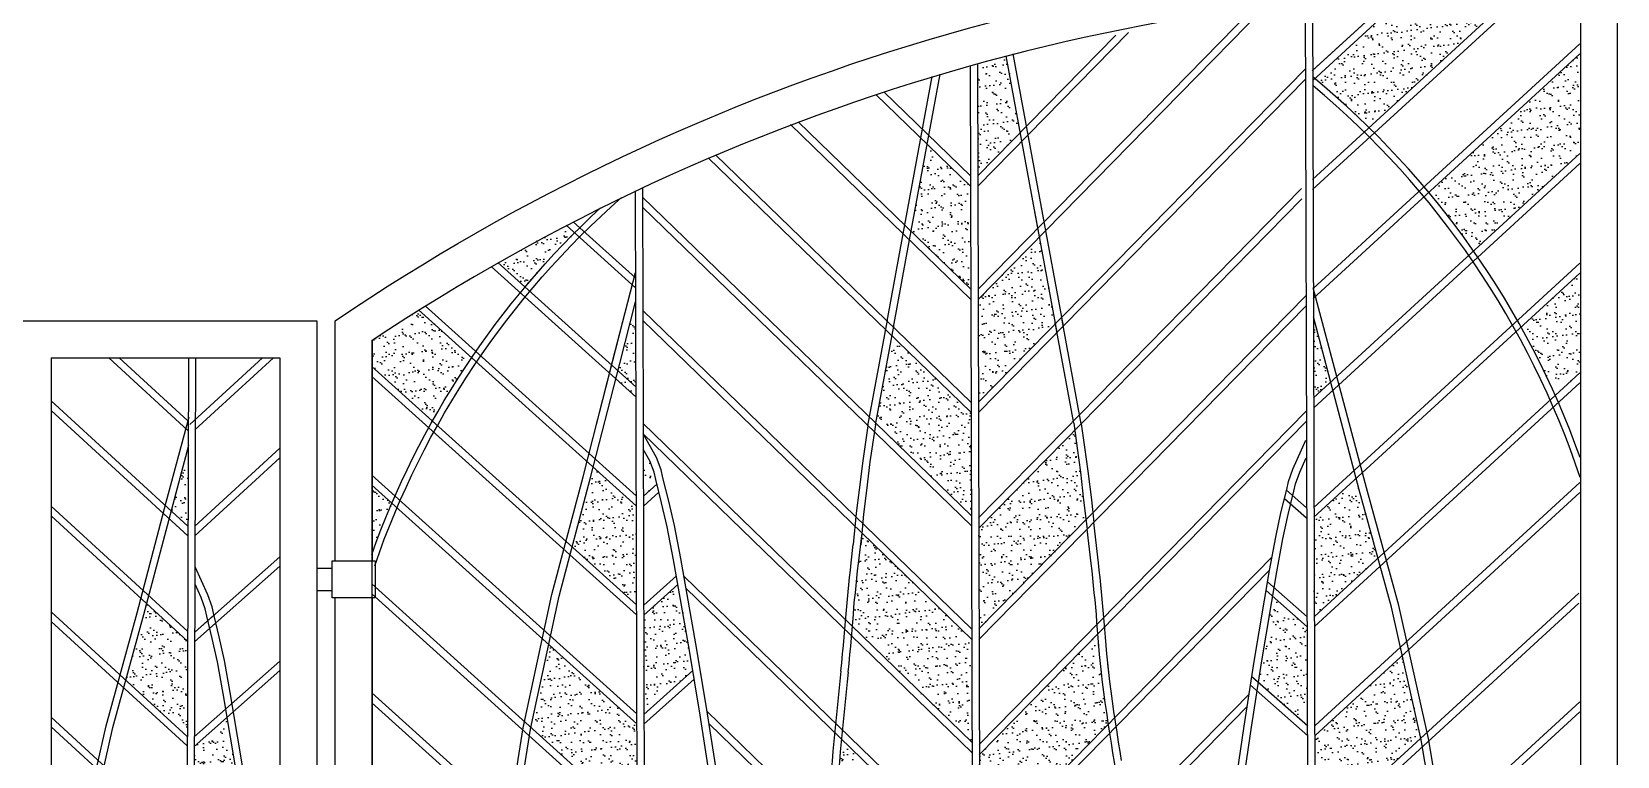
# Model space of a CAD drawing. Extents: x -6708 to 51378, y -17661 to 34250.
# Drawn here: x 27448 to 29595, y -10112 to -9131 of the extents above; entities that cross this region are included whole.
import ezdxf

# ---------------------------------------------------------------- set-up
doc = ezdxf.new("R2010")
doc.units = 0
doc.header["$LTSCALE"] = 5
doc.header["$MEASUREMENT"] = 0
for name, color, linetype in [('0-BCA', 33, 'CONTINUOUS'), ('0-TEXT', 7, 'CONTINUOUS'), ('4', 1, 'CONTINUOUS')]:
    doc.layers.add(name, color=color, linetype=linetype)
pattern_1 = [(37.5, (0, -7085.172), (-0.6299336, 19.268238), [0, -15.2, 0, -17, 0, -16.25]), (7.5, (0, -7085.172), (17.697767, 28.22146), [0, -8.2, 0, -13.7, 0, -5.25]), (327.5, (-12.3, -7085.172), (31.141419, 0.056591), [0, -5, 0, -18, 0, -23.5]), (317.5, (-12.3, -7085.172), (30.061266, 8.776756), [0, -2.5, 0, -11.8, 0, -13.5])]

msp = doc.modelspace()

# ---------------------------------------------------------------- hatches: boundary and pattern name
at = {"layer": '0-TEXT'}
h = msp.add_hatch(dxfattribs=at)
h.set_pattern_fill('AR-SAND', color=11, scale=10, style=0)
h.set_pattern_definition(pattern_1)
h.paths.add_polyline_path([(29313.6, -9076.7, -0.013348), (29465.4, -9071.6), (29259, -9260.9, 0.021033), (29185.2, -9194.4)])
h = msp.add_hatch(dxfattribs=at)
h.set_pattern_fill('AR-SAND', color=11, scale=10, style=0)
h.set_pattern_definition(pattern_1)
h.paths.add_polyline_path([(28728.7, -9174, -0.003531), (28767.5, -9163.6), (28786.6, -9267.5), (28729.1, -9326.1)])
h = msp.add_hatch(dxfattribs=at)
h.set_pattern_fill('AR-SAND', color=11, scale=10, style=0)
h.set_pattern_definition(pattern_1)
h.paths.add_polyline_path([(29400.6, -9428, 0.021152), (29340, -9348.7), (29544.7, -9160.9), (29544.7, -9295.8)])
h = msp.add_hatch(dxfattribs=at)
h.set_pattern_fill('AR-SAND', color=11, scale=10, style=0)
h.set_pattern_definition(pattern_1)
h.paths.add_polyline_path([(28638.8, -9401.3), (28719.5, -9479.6), (28719.2, -9340), (28660.5, -9283.1)])
h = msp.add_hatch(dxfattribs=at)
h.set_pattern_fill('AR-SAND', color=11, scale=10, style=0)
h.set_pattern_definition(pattern_1)
h.paths.add_polyline_path([(28115.7, -9476.7), (28078.9, -9443.5, -0.009265), (28171.5, -9393.1), (28182.8, -9403.3, 0.021067)])
h = msp.add_hatch(dxfattribs=at)
h.set_pattern_fill('AR-SAND', color=11, scale=10, style=0)
h.set_pattern_definition(pattern_1)
h.paths.add_polyline_path([(28729.5, -9493.7), (28729.8, -9632.8), (28834.2, -9526.4), (28812.6, -9408.9)])
h = msp.add_hatch(dxfattribs=at)
h.set_pattern_fill('AR-SAND', color=11, scale=10, style=0)
h.set_pattern_definition(pattern_1)
h.paths.add_polyline_path([(29465, -9531), (29544.7, -9457.9), (29544.7, -9592.8), (29511.2, -9623.6, 0.021915)])
h = msp.add_hatch(dxfattribs=at)
h.set_pattern_fill('AR-SAND', color=11, scale=10, style=0)
h.set_pattern_definition(pattern_1)
h.paths.add_polyline_path([(28043.4, -9572.4, 0.021411), (27990.3, -9658.3), (27908.2, -9584.4), (27908.2, -9548.7, -0.00664), (27971.6, -9507.7)])
h = msp.add_hatch(dxfattribs=at)
h.set_pattern_fill('AR-SAND', color=11, scale=10, style=0)
h.set_pattern_definition(pattern_1)
h.paths.add_polyline_path([(28265.8, -9622.4), (28238.6, -9601), (28260.6, -9515.1), (28265.5, -9518.9)])
h = msp.add_hatch(dxfattribs=at)
h.set_pattern_fill('AR-SAND', color=11, scale=10, style=0)
h.set_pattern_definition(pattern_1)
h.paths.add_polyline_path([(29207.1, -9605.4), (29183.9, -9626.7), (29183.6, -9517.1), (29204.5, -9595.6)])
h = msp.add_hatch(dxfattribs=at)
h.set_pattern_fill('AR-SAND', color=11, scale=10, style=0)
h.set_pattern_definition(pattern_1)
h.paths.add_polyline_path([(28591, -9661.1), (28612.8, -9542.9), (28720, -9646.8), (28720.3, -9786.4)])
h = msp.add_hatch(dxfattribs=at)
h.set_pattern_fill('AR-SAND', color=11, scale=10, style=0)
h.set_pattern_definition(pattern_1)
h.paths.add_polyline_path([(28860.7, -9670.5), (28864.4, -9690.6), (28865.4, -9697.4), (28866.3, -9704.7), (28867.1, -9712.4), (28867.8, -9720), (28868.4, -9727.3), (28868.9, -9733.9), (28869.3, -9739.5), (28869.6, -9743.9), (28869.9, -9747.4), (28870.2, -9750.4), (28870.4, -9753.1), (28870.8, -9755.8), (28871.2, -9759), (28871.7, -9762.8), (28872.3, -9767.8), (28873.1, -9774.1), (28874.1, -9781.6), (28875.2, -9790.2), (28875.4, -9792.1), (28730.6, -9939.8), (28730.3, -9803.5)])
h = msp.add_hatch(dxfattribs=at)
h.set_pattern_fill('AR-SAND', color=11, scale=10, style=0)
h.set_pattern_definition(pattern_1)
h.paths.add_polyline_path([(27659.3, -9695.1), (27659, -9800.5), (27636.7, -9780.1), (27639.2, -9770.6)])
h = msp.add_hatch(dxfattribs=at)
h.set_pattern_fill('AR-SAND', color=11, scale=10, style=0)
h.set_pattern_definition(pattern_1)
h.paths.add_polyline_path([(28276.1, -9760.1), (28294.4, -9743.6), (28292.8, -9737.5), (28290.5, -9727.3), (28284.7, -9712), (28275.9, -9696.2)])
h = msp.add_hatch(dxfattribs=at)
h.set_pattern_fill('AR-SAND', color=11, scale=10, style=0)
h.set_pattern_definition(pattern_1)
h.paths.add_polyline_path([(28266.6, -9907.2), (28266.2, -9773), (28208.1, -9720.7), (28204.1, -9736.3), (28179.6, -9828.9)])
h = msp.add_hatch(dxfattribs=at)
h.set_pattern_fill('AR-SAND', color=11, scale=10, style=0)
h.set_pattern_definition(pattern_1)
h.paths.add_polyline_path([(27935.4, -9769.6), (27908.2, -9745.1), (27908.2, -9838.9, -0.015758)])
h = msp.add_hatch(dxfattribs=at)
h.set_pattern_fill('AR-SAND', color=11, scale=10, style=0)
h.set_pattern_definition(pattern_1)
h.paths.add_polyline_path([(29184.8, -9922.9), (29271.1, -9843.7), (29245.8, -9751.3), (29241.7, -9735.8), (29184.4, -9788.3)])
h = msp.add_hatch(dxfattribs=at)
h.set_pattern_fill('AR-SAND', color=11, scale=10, style=0)
h.set_pattern_definition(pattern_1)
h.paths.add_polyline_path([(28721.1, -10093.2), (28720.7, -9953.6), (28572.2, -9809.7), (28567.4, -9851.3), (28566.3, -9861.3), (28565.2, -9871.2), (28564.2, -9880.9), (28563.2, -9890.7), (28562.2, -9900.4), (28561.3, -9910.3), (28560.5, -9920.3), (28559.6, -9930.5), (28559.1, -9936.3)])
h = msp.add_hatch(dxfattribs=at)
h.set_pattern_fill('AR-SAND', color=11, scale=10, style=0)
h.set_pattern_definition(pattern_1)
h.paths.add_polyline_path([(28276.9, -10055.5), (28343.1, -9995.9), (28338.7, -9969.2), (28322.8, -9879.5), (28276.5, -9921.2)])
h = msp.add_hatch(dxfattribs=at)
h.set_pattern_fill('AR-SAND', color=11, scale=10, style=0)
h.set_pattern_definition(pattern_1)
h.paths.add_polyline_path([(29113.4, -9985.5), (29109.2, -10012.2), (29175.3, -10070.6), (29174.9, -9936.8), (29128.4, -9895.6)])
h = msp.add_hatch(dxfattribs=at)
h.set_pattern_fill('AR-SAND', color=11, scale=10, style=0)
h.set_pattern_definition(pattern_1)
h.paths.add_polyline_path([(27658.5, -9956), (27603.4, -9905.5), (27599.4, -9920.4), (27575.1, -10009.3), (27658.2, -10085.4)])
h = msp.add_hatch(dxfattribs=at)
h.set_pattern_fill('AR-SAND', color=11, scale=10, style=0)
h.set_pattern_definition(pattern_1)
h.paths.add_polyline_path([(28267.4, -10202.5), (28267, -10068.3), (28147.9, -9961), (28123.7, -10073.1)])
h = msp.add_hatch(dxfattribs=at)
h.set_pattern_fill('AR-SAND', color=11, scale=10, style=0)
h.set_pattern_definition(pattern_1)
h.paths.add_polyline_path([(28906, -10068.5), (28905.8, -10067.1), (28903.7, -10053.1), (28901.7, -10039.2), (28899.8, -10025.4), (28898.1, -10012), (28895.3, -9986.6), (28894.1, -9974.6), (28893.1, -9963), (28892.1, -9951.9), (28891.7, -9946.6), (28731, -10110.5), (28731.4, -10246.6)])
h = msp.add_hatch(dxfattribs=at)
h.set_pattern_fill('AR-SAND', color=11, scale=10, style=0)
h.set_pattern_definition(pattern_1)
h.paths.add_polyline_path([(29329.2, -10087.4), (29304.1, -9975.6), (29185.2, -10084.5), (29185.6, -10219.1)])
h = msp.add_hatch(dxfattribs=at)
h.set_pattern_fill('AR-SAND', color=11, scale=10, style=0)
h.set_pattern_definition(pattern_1)
h.paths.add_polyline_path([(27726.8, -10145.7), (27712.4, -10059.2), (27667.7, -10098.8), (27667.3, -10227.5), (27730.8, -10171.3)])
h = msp.add_hatch(dxfattribs=at)
h.set_pattern_fill('AR-SAND', color=11, scale=10, style=0)
h.set_pattern_definition(pattern_1)
h.paths.add_polyline_path([(28721.9, -10400), (28721.5, -10260.4), (28544.4, -10088.8, 0.005592), (28533.9, -10217.9)])

# ---------------------------------------------------------------- linework, layer by layer
at = {"layer": '0-BCA', "color": 3}
for p, q in [((29595.2, -9022.6), (29595.2, -11522.6)), ((29545.2, -9072.6), (29545.2, -11472.6)), ((29545.2, -9072.6), (29545.2, -11472.6)), ((29545.2, -9072.6), (29545.2, -11472.6)), ((27424, -9522.6), (27783.7, -9522.6)), ((27783.7, -9522.6), (27833.7, -9522.6)), ((27783.7, -9522.6), (27833.7, -9522.6)), ((27833.7, -9522.6), (27833.7, -11522.6)), ((27833.7, -9522.6), (27833.7, -11522.6)), ((27858.7, -9847.6), (27858.7, -9522.6)), ((27908.2, -9548.7), (27908.2, -9897.1)), ((27908.7, -9549.2), (27908.7, -9847.6)), ((27908.7, -9549.2), (27908.7, -9847.6)), ((27908.7, -9549.2), (27908.7, -9847.6)), ((27474, -9572.6), (27783.7, -9572.6)), ((27474, -9572.6, 0), (27474, -11472.6, 0)), ((27783.7, -9572.6), (27783.7, -11472.6)), ((27783.7, -9572.6), (27783.7, -11472.6)), ((27858.7, -10597.3), (27858.7, -9897.6)), ((27858.7, -10597.3), (27858.7, -9897.6)), ((27908.2, -9897.1), (27908.2, -10596.8)), ((27908.7, -9897.6), (27908.7, -10597.3)), ((27908.7, -9897.6), (27908.7, -10597.3)), ((27908.7, -9897.6), (27908.7, -10597.3))]:
    msp.add_line(p, q, dxfattribs=at)
at = {"layer": '0-BCA', "color": 1}
for p, q in [((27833.7, -9857.6), (27854.7, -9857.6)), ((27833.7, -9857.6), (27854.7, -9857.6)), ((27833.7, -9887.6), (27854.7, -9887.6)), ((27833.7, -9887.6), (27854.7, -9887.6))]:
    msp.add_line(p, q, dxfattribs=at)
at = {"layer": '0-BCA', "color": 3}
msp.add_lwpolyline([(27858.7, -9847.6), (27858.7, -9522.6, -0.155566), (29545.2, -9022.6, -0.155566)], format="xyb", dxfattribs=at)
at = {"layer": '0-BCA', "color": 1}
msp.add_lwpolyline([(27854.7, -9897.6), (27854.7, -9847.6), (27912.7, -9847.6), (27912.7, -9897.6)], close=True, dxfattribs=at)
msp.add_lwpolyline([(27854.7, -9897.6), (27854.7, -9847.6), (27912.7, -9847.6), (27912.7, -9897.6)], close=True, dxfattribs=at)
at = {"layer": '0-BCA', "color": 3}
msp.add_arc((29486, -11917.4), 2845.3, 88.8079, 123.6666, dxfattribs=at)
msp.add_arc((29486, -11917.4), 2845.3, 88.8079, 123.6666, dxfattribs=at)
at = {"layer": '0-TEXT', "color": 1}
msp.add_line((27833.7, -9857.6), (27833.7, -9887.6), dxfattribs=at)
msp.add_line((27833.7, -9857.6), (27833.7, -9887.6), dxfattribs=at)
at = {"layer": '4'}
for p, q in [((29297.7, -9077.7), (29181.8, -9184.1)), ((29465.4, -9071.6), (29182.2, -9331.3)), ((29480.3, -9071.5), (29182.3, -9344.8)), ((29313.6, -9076.7), (29182.7, -9196.8)), ((29297.7, -9077.7), (29182.7, -9183.2)), ((28729.4, -9479.6), (29100.7, -9101)), ((28729.5, -9493.7), (29116.7, -9098.8)), ((29172.5, -9088.8), (29177.6, -10895.3)), ((29182.4, -9087.7), (29187.5, -10890.1)), ((28729.1, -9340.3), (28933.2, -9132.1)), ((28729.1, -9326.1), (28915.9, -9135.6)), ((29544.7, -9147.4), (29183.5, -9478.6)), ((29544.7, -9160.9), (29183.5, -9492.2)), ((28718.8, -9176.8), (28723.5, -11056.2)), ((28728.7, -9174), (28733.4, -11056.2)), ((28729.8, -9632.8), (29172.7, -9181.2)), ((28719.2, -9326.1), (28601.6, -9212.3)), ((28730.2, -9646.7), (29172.8, -9195.3)), ((28719.2, -9340), (28591, -9215.8)), ((28719.5, -9479.6), (28485.7, -9253)), ((28719.6, -9493.4), (28475.4, -9256.8)), ((28719.9, -9633), (28373.9, -9297.7)), ((29544.7, -9295.8), (29183.9, -9626.7)), ((28720, -9646.8), (28364, -9301.9)), ((29544.7, -9309.4), (29184, -9640.2)), ((28274.9, -9341.9), (28279.3, -10897.5)), ((28265, -9346.6), (28269.4, -10892.2)), ((28720.3, -9786.4), (28274.9, -9354.8)), ((28730.2, -9789.4), (29167.6, -9343.4)), ((28730.3, -9803.5), (29167.9, -9357.2)), ((28720.3, -9800.2), (28274.9, -9368.7)), ((28171.5, -9393.1), (28265.3, -9477.7)), ((28181, -9388.2), (28265.3, -9464.2)), ((28069.7, -9448.8), (28265.8, -9625.3)), ((28078.9, -9443.5), (28265.7, -9611.8)), ((29544.7, -9444.3), (29184, -9775.1)), ((28203.4, -9698.3), (28265.3, -9457.1)), ((29544.7, -9457.9), (29184.1, -9788.6)), ((28730.6, -9939.8), (29173.6, -9488)), ((27971.6, -9507.7), (28266.2, -9773)), ((27980.4, -9502.2), (28266.2, -9759.5)), ((28720.7, -9939.8), (28275.3, -9508.3)), ((28730.6, -9953.9), (29173.7, -9502.1)), ((28720.7, -9953.6), (28275.4, -9522.1)), ((27552, -9572.6), (27659, -9670.8)), ((27566.2, -9572.6), (27659.1, -9657.8)), ((27659.8, -9572.6), (27654.3, -11472.6)), ((27760.1, -9572.6), (27661.9, -9662.7)), ((27669.3, -9572.6), (27663.9, -11472.6)), ((27774.9, -9572.6), (27668.6, -9670.1)), ((27908.2, -9584.4), (28266.6, -9907.2)), ((27908.2, -9597.8), (28266.6, -9920.7)), ((29544.7, -9592.8), (29184.9, -9922.8)), ((29544.7, -9606.4), (29185, -9936.3)), ((27474, -9630.9), (27659, -9800.5)), ((27474, -9644), (27658.9, -9813.6)), ((28721.1, -10093.2), (28275.8, -9661.7)), ((28731, -10096.3), (29174.1, -9644.5)), ((28731, -10110.5), (29174.1, -9658.6)), ((28721.1, -10107), (28275.8, -9675.6)), ((27783.7, -9694.9), (27668.5, -9800.5)), ((27783.7, -9708), (27668.5, -9813.6)), ((27908.2, -9731.7), (28267, -10054.8)), ((27908.2, -9745.1), (28267, -10068.3)), ((28294.4, -9743.6), (28276.1, -9760.1)), ((28294.4, -9743.6), (28276.1, -9760.1)), ((29544.7, -9741.3), (29185.8, -10070.5)), ((28297.1, -9754.6), (28276.1, -9773.6)), ((28297.1, -9754.6), (28276.1, -9773.6)), ((29144.5, -9763), (29174.2, -9789.3)), ((29144.5, -9763), (29174.2, -9789.3)), ((29147.1, -9752), (29174.1, -9775.9)), ((29147.1, -9752), (29174.1, -9775.9)), ((29544.7, -9754.9), (29185.9, -10084)), ((27474, -9773.7), (27658.9, -9943.3)), ((27474, -9786.8), (27658.8, -9956.3)), ((27783.7, -9842.1), (27668.4, -9944)), ((27783.7, -9854.9), (27668.4, -9956.9)), ((28731.4, -10246.6), (29127.4, -9842.7)), ((27908.2, -9878.9), (28267.4, -10202.5)), ((28320.8, -9867.9), (28276.5, -9907.8)), ((28721.5, -10246.6), (28331, -9868.3)), ((28731.4, -10260.7), (29124.2, -9860.2)), ((29121.5, -9876.2), (29175, -9923.5)), ((27908.2, -9892.4), (28267.5, -10216)), ((28322.8, -9879.5), (28276.5, -9921.2)), ((28721.5, -10260.4), (28333.9, -9884.9)), ((29119.6, -9887.8), (29175.1, -9936.9)), ((29543, -9891.4), (29185.6, -10219.1)), ((27474, -9916.6), (27658, -10085.3)), ((27694.4, -9921.1), (27668.4, -9944)), ((29543.1, -9904.8), (29185.7, -10232.6)), ((27474, -9929.6), (27658, -10098.3)), ((27696.9, -9931.6), (27668.4, -9956.9)), ((27783.7, -9983.3), (27667.6, -10086)), ((27783.7, -9996.2), (27667.5, -10098.9)), ((28343.1, -9995.9), (28276.9, -10055.5)), ((28345, -10007.6), (28276.9, -10068.9)), ((29100.3, -10004.3), (29175.9, -10071.2)), ((27908.2, -10026.2), (28267.8, -10350.2)), ((28731.8, -10400), (29096.6, -10027.9)), ((29098.5, -10016.1), (29176, -10084.6)), ((27908.2, -10039.7), (28267.9, -10363.7)), ((28731.8, -10414.1), (29094, -10044.8)), ((29544.3, -10038.6), (29186, -10367.2)), ((27474, -10059.4), (27657.2, -10227.4)), ((27474, -10072.4), (27657.1, -10240.4)), ((28721.9, -10400), (28362.4, -10051.7)), ((28721.9, -10413.8), (28365.1, -10068.2)), ((29544.5, -10052.1), (29186.1, -10380.7))]:
    msp.add_line(p, q, dxfattribs=at)
for points in [[(28809.9, -9394.2), (28767.5, -9163.6)], [(28818.4, -9385.6), (28777.1, -9161.1)], [(28628.1, -9404.8), (28667.3, -9191.7)], [(28636.6, -9413), (28677.9, -9188.5)], [(28836.4, -9538.3), (28806.3, -9374.6)], [(28844.9, -9529.7), (28814.8, -9366.3)], [(28606.4, -9522.9), (28628.1, -9404.8)], [(28614.9, -9531.2), (28636.6, -9413)], [(28086.1, -10435.2), (28086.5, -10373.7), (28088.7, -10266), (28098.9, -10165.2), (28113.3, -10073.9), (28152.2, -9893.3), (28194.4, -9733.8), (28234.3, -9577.7), (28265.3, -9457.1)], [(29370.1, -10449.2), (29369.2, -10387.6), (29366, -10280), (29354.9, -10179.3), (29339.6, -10088.2), (29299.1, -9907.9), (29255.5, -9748.7), (29214.2, -9593.1), (29183.5, -9477.8)], [(28096.1, -10435.3), (28096.5, -10373.8), (28098.7, -10266.6), (28108.8, -10166.5), (28123.2, -10075.7), (28162, -9895.6), (28204.1, -9736.3), (28244, -9580.2), (28265.4, -9496.9)], [(28580.3, -9664.8), (28606.6, -9521.5)], [(28590.6, -9663.5), (28615.2, -9529.8)], [(28859, -9661.3), (28834.8, -9529.8)], [(28869.2, -9661.8), (28843.4, -9521.5)], [(29360.1, -10449.4), (29359.2, -10387.9), (29356, -10280.7), (29345, -10180.7), (29329.8, -10090.1), (29289.4, -9910.3), (29245.8, -9751.3), (29204.5, -9595.6), (29183.6, -9517.1)], [(27479.9, -10591.7), (27480.8, -10532.5), (27483.9, -10428.9), (27494.6, -10332), (27509.2, -10244.4), (27548.2, -10071), (27590.2, -9917.9), (27629.9, -9768.2), (27660.7, -9652.4)], [(28590.6, -9663.5), (28583, -9713.5), (28578.4, -9752.5), (28574.3, -9784.2), (28570.4, -9826.5)], [(28859, -9661.3), (28863.8, -9694.9), (28868.3, -9727.4), (28872.4, -9765.2), (28877.2, -9804.5)], [(28869.2, -9661.8), (28873.7, -9693.5), (28878.2, -9726.1), (28883, -9764.7), (28886.1, -9795.4)], [(28362.9, -10054.9), (28348.5, -9967.6), (28326.8, -9844.6), (28318, -9799.6), (28310.5, -9766.7), (28302.6, -9735.1), (28300, -9724.3), (28293.8, -9707.8), (28275.8, -9675.6)], [(28580.3, -9664.8), (28573.1, -9712.2), (28568.5, -9751.3), (28564.4, -9783.1), (28560.4, -9825.6)], [(29089.9, -10071.4), (29103.5, -9983.9), (29124.1, -9860.8), (29132.5, -9815.7), (29139.7, -9782.7), (29147.4, -9751.1), (29149.8, -9740.3), (29155.9, -9723.6), (29173.5, -9684)], [(27489.5, -10591.8), (27490.4, -10532.7), (27493.5, -10429.6), (27504.1, -10333.4), (27518.7, -10246.2), (27557.5, -10073.3), (27599.4, -9920.4), (27639.2, -9770.6), (27660.5, -9690.7)], [(28353.1, -10056.5), (28338.7, -9969.2), (28317, -9846.4), (28308.2, -9801.7), (28300.8, -9769), (28292.8, -9737.5), (28290.5, -9727.3), (28284.7, -9712), (28275.9, -9696.2)], [(29099.7, -10072.9), (29113.4, -9985.5), (29133.9, -9862.5), (29142.3, -9817.7), (29149.5, -9785), (29157.1, -9753.3), (29159.4, -9743.1), (29165.2, -9727.4), (29173.7, -9708.2)], [(28553.5, -9998.1), (28554.7, -9986.6), (28555.9, -9974.6), (28556.9, -9963), (28557.9, -9951.9), (28558.8, -9941), (28559.6, -9930.5), (28560.5, -9920.3), (28561.3, -9910.3), (28562.2, -9900.4), (28563.2, -9890.7), (28564.2, -9880.9), (28565.2, -9871.2), (28566.3, -9861.3), (28567.4, -9851.3), (28572.2, -9809.7)], [(28896.5, -9998.1), (28895.3, -9986.6), (28894.1, -9974.6), (28893.1, -9963), (28892.1, -9951.9), (28891.3, -9941), (28890.4, -9930.5), (28889.6, -9920.3), (28888.7, -9910.3), (28887.8, -9900.4), (28886.8, -9890.7), (28885.9, -9880.9), (28884.8, -9871.2), (28883.8, -9861.3), (28882.6, -9851.3), (28877.2, -9804.5)], [(28907, -10002.9), (28905.1, -9985.6), (28904, -9973.7), (28902.9, -9962.2), (28902, -9951), (28901.1, -9940.2), (28900.3, -9929.7), (28899.4, -9919.5), (28898.6, -9909.4), (28897.7, -9899.5), (28896.7, -9889.7), (28895.7, -9879.9), (28894.7, -9870.1), (28893.6, -9860.2), (28892.5, -9850.1), (28886.1, -9795.4)], [(28543.6, -9997), (28544.9, -9985.6), (28546, -9973.7), (28547.1, -9962.2), (28548, -9951), (28548.9, -9940.2), (28549.7, -9929.7), (28550.6, -9919.5), (28551.5, -9909.4), (28552.4, -9899.5), (28553.3, -9889.7), (28554.3, -9879.9), (28555.3, -9870.1), (28556.4, -9860.2), (28557.5, -9850.1), (28560.4, -9825.6)], [(27749.5, -10228.2), (27736.3, -10144.1), (27716.6, -10025.7), (27708.5, -9982.3), (27701.5, -9950.6), (27694.2, -9920.1), (27691.8, -9909.8), (27686, -9893.8), (27669, -9855.6)], [(27740, -10229.7), (27726.8, -10145.7), (27707.1, -10027.4), (27699, -9984.2), (27692.1, -9952.8), (27684.8, -9922.3), (27682.6, -9912.5), (27677, -9897.4), (27668.8, -9879)], [(28915.2, -10126.3), (28914.1, -10120), (28912.1, -10107.5), (28910, -10094.4), (28907.9, -10080.9), (28905.8, -10067.1), (28903.7, -10053.1), (28901.7, -10039.2), (28899.8, -10025.4), (28898.1, -10012), (28895.3, -9986.6)], [(28923.8, -10117.9), (28921.9, -10105.9), (28919.8, -10092.9), (28917.7, -10079.4), (28915.6, -10065.6), (28913.5, -10051.7), (28911.5, -10037.8), (28909.6, -10024.1), (28907.9, -10010.8), (28905.2, -9987.2)], [(28279.3, -10987.8), (28310.1, -10985.7), (28343.6, -10972.3), (28367.9, -10948), (28389, -10903.6), (28408.2, -10838.9), (28412.9, -10791.7), (28392.6, -10403.8), (28385.8, -10321.5), (28373.5, -10188), (28353.1, -10056.4)], [(28280, -10997.7), (28312.3, -10995.6), (28349.2, -10980.9), (28376.2, -10953.8), (28398.4, -10907.2), (28418, -10840.9), (28422.9, -10791.9), (28402.6, -10403.1), (28395.7, -10320.6), (28383.5, -10186.8), (28362.9, -10054.9)], [(29177.6, -11013.2), (29148.9, -11011.6), (29111.9, -10997.2), (29084.6, -10970.4), (29062.1, -10923.9), (29041.8, -10857.8), (29036.5, -10808.9), (29053.3, -10420), (29059.5, -10337.4), (29070.5, -10203.5), (29089.9, -10071.4)], [(29177.6, -11003.2), (29151.1, -11001.7), (29117.4, -10988.6), (29092.9, -10964.5), (29071.4, -10920.3), (29051.7, -10855.8), (29046.5, -10808.6), (29063.3, -10420.6), (29069.4, -10338.2), (29080.5, -10204.6), (29099.8, -10072.8)]]:
    msp.add_lwpolyline(points, dxfattribs=at)
for points in [[(29544.8, -9707.4, 0.13568), (29183.1, -9192.7, 0.13568)], [(29544.8, -9734.5, 0.139624), (29183.1, -9204.1)], [(27912.2, -9854.1, -0.130274), (28246.6, -9355.4)], [(27908.2, -9838.9, -0.1208), (28217.8, -9369.5)]]:
    msp.add_lwpolyline(points, format="xyb", dxfattribs=at)
for radius in [5798.4, 5788.4]:
    msp.add_arc((34308, -10623.8), radius, 173.79445, 178.10077, dxfattribs=at)

doc.saveas('drawing.dxf')
